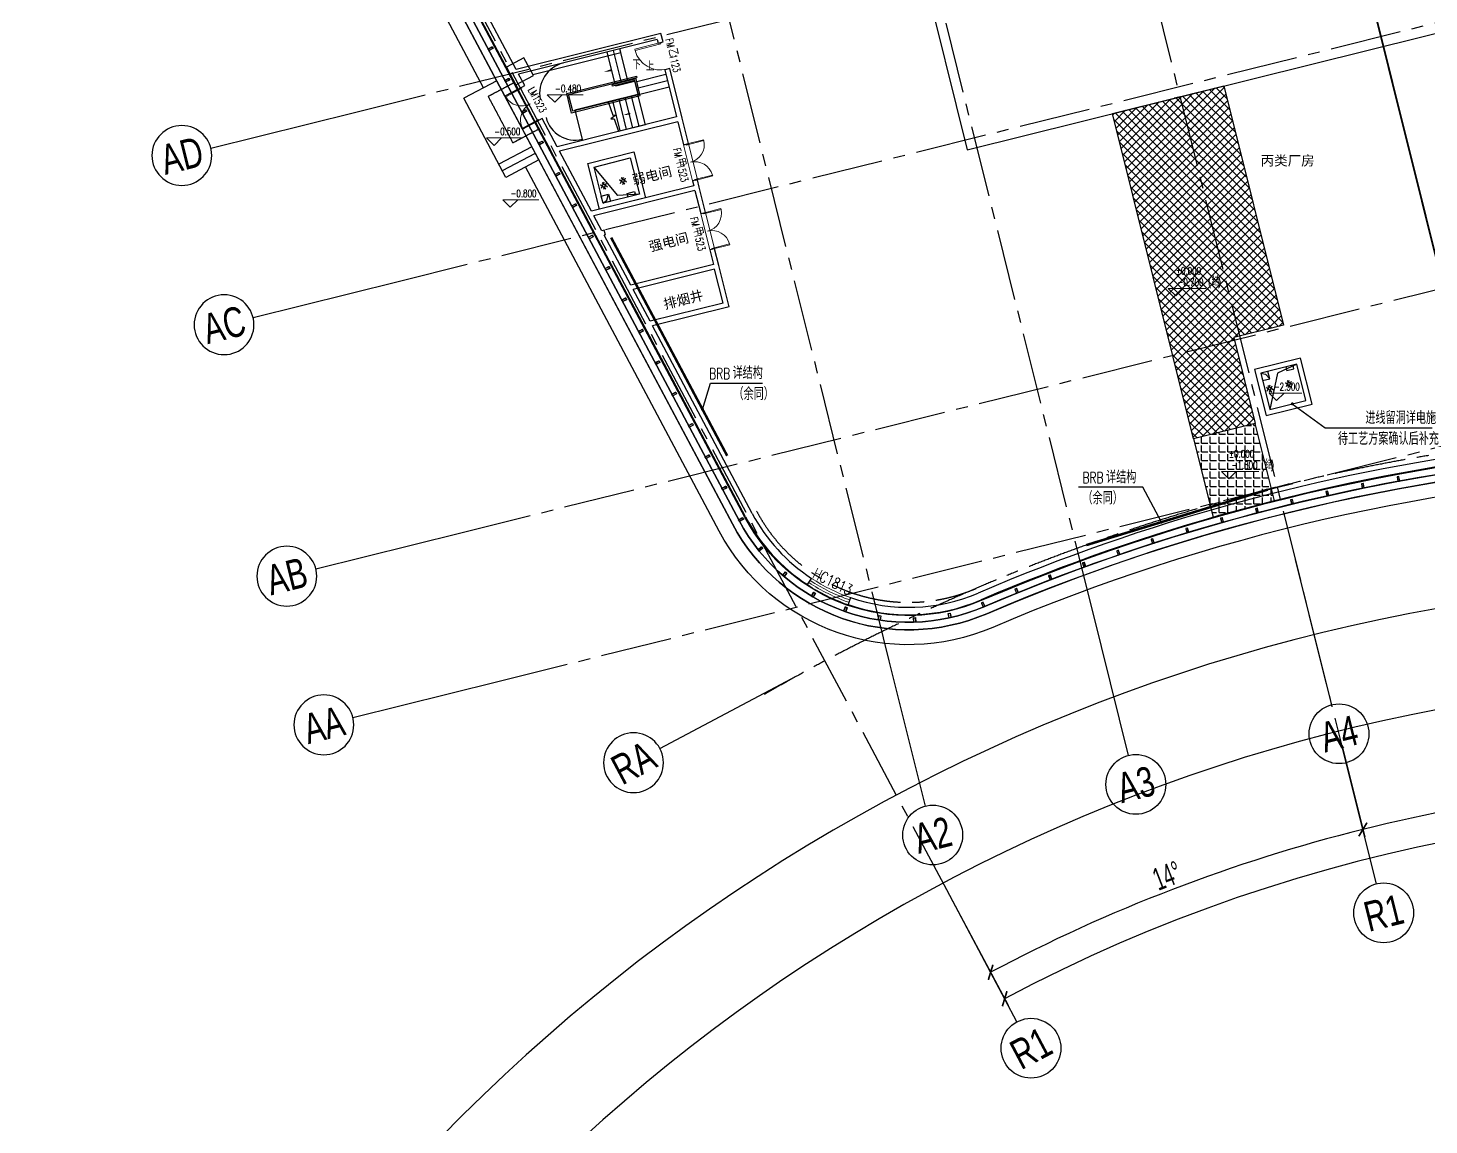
# Model space of a CAD drawing. Extents: x 138868 to 1251000, y -188972 to 132579.
# Drawn here: x 139363 to 195574, y 34710 to 78735 of the extents above; entities that cross this region are included whole.
import ezdxf
from ezdxf.enums import TextEntityAlignment as Align

# ---------------------------------------------------------------- set-up
doc = ezdxf.new("R2010")
doc.units = 0
for name, pattern in [('CENTER2', [28.575, 19.05, -3.175, 3.175, -3.175]), ('DASH', [0.35, 0.25, -0.1]), ('DASHDOT', [1, 0.5, -0.25, 0, -0.25])]:
    doc.linetypes.add(name, pattern=pattern)
doc.layers.get('0').update_dxf_attribs({"color": 8})
doc.layers.get('Defpoints').update_dxf_attribs({"color": 8})
for name, color, linetype in [('#幕墙线-平面', 8, 'Continuous'), ('#标注', 8, 'Continuous'), ('#轴线', 8, 'CENTER2'), ('A-FLOR', 8, 'Continuous'), ('A-FLOR-GRND', 8, 'Continuous'), ('A-FLOR-OVHD', 8, 'DASH'), ('A-FLOR-RAIL', 8, 'Continuous'), ('A-ROAD', 8, 'Continuous'), ('A-SECT-2', 8, 'Continuous'), ('A-THERMAL', 8, 'Continuous'), ('CURTWALL', 8, 'Continuous'), ('DIM_LEAD', 8, 'Continuous'), ('DIM_SYMB', 8, 'Continuous'), ('E-EQPM-DIMS', 8, 'Continuous'), ('E-电缆排管', 8, 'Continuous'), ('EQUIP-箱柜', 8, 'Continuous'), ('PUB_HATCH', 8, 'Continuous'), ('STAIR', 8, 'Continuous'), ('WINDOW_TEXT', 8, 'Continuous'), ('建-填充', 8, 'Continuous'), ('数据中心轮廓线', 8, 'Continuous')]:
    doc.layers.add(name, color=color, linetype=linetype)
for name, color, linetype, lineweight in [('A-WALL', 8, 'Continuous', 50), ('DIM_ELEV', 8, 'Continuous', 5), ('DOOR_FIRE', 8, 'Continuous', 13), ('DOOR_FIRE_TEXT', 8, 'Continuous', 9), ('DOTE', 8, 'DASHDOT', 5), ('PUB_TEXT', 8, 'Continuous', 5), ('WALL', 8, 'Continuous', 30), ('WINDOW', 8, 'Continuous', 13), ('阻尼器布置', 8, 'Continuous', 9)]:
    doc.layers.add(name, color=color, linetype=linetype, lineweight=lineweight)
doc.styles.add('_TCH_DIM', font='SIMPLEX', dxfattribs={"bigfont": 'GBCBIG'})
doc.styles.add('_TCH_WINDOW', font='SIMPLEX', dxfattribs={"height": 3.5, "bigfont": 'GBCBIG'})
doc.styles.add('JHZX', font='jrs.shx', dxfattribs={"width": 0.6, "bigfont": 'jhz.shx'})
doc.styles.get("Standard").update_dxf_attribs({"font": 'arial.ttf'})
doc.dimstyles.new('JZBZ-300', dxfattribs={"dimscale": 300, "dimtxt": 3, "dimasz": 1.5, "dimexe": 1, "dimexo": 1, "dimgap": 0.5, "dimtad": 1, "dimdec": 0, "dimdsep": 46, "dimtxsty": 'JHZX', "dimblk1": 'ARCHTICK', "dimblk2": 'ARCHTICK', "dimsah": 1, "dimcen": 0, "dimclrd": 1, "dimclre": 1, "dimclrt": 2, "dimadec": 1, "dimazin": 2, "dimtfac": 1, "dimtdec": 0, "dimtix": 1, "dimtmove": 0, "dimatfit": 3, "dimfxl": 1, "dimtolj": 1, "dimlwd": -1, "dimlwe": -1, "dimarcsym": 1})

# ---------------------------------------------------------------- blocks, each defined once
blk = doc.blocks.new('E-DK')
at = {"layer": 'E-EQPM-DIMS', "ltscale": 100}
blk.add_lwpolyline([(132905, 58716), (132905, 58866), (133205, 58866), (133205, 58716)], dxfattribs=at)
at = {"layer": 'E-电缆排管'}
for p, q in [((131666, 60416), (133566, 60416)), ((131666, 58516), (131666, 60416)), ((131866, 58716), (131866, 60216)), ((131866, 60216), (133366, 60216)), ((132518, 58875), (131866, 60216)), ((133366, 60216), (133366, 58716)), ((133566, 60416), (133566, 58516)), ((131949, 59479), (132117, 59257)), ((131953, 59320), (132121, 59542)), ((132028, 59539), (132197, 59318)), ((132032, 59260), (132201, 59482)), ((132737, 59479), (132906, 59257)), ((132741, 59320), (132910, 59542)), ((132817, 59539), (132985, 59318)), ((132821, 59260), (132989, 59482)), ((133566, 58516), (131666, 58516)), ((133366, 58716), (131866, 58716)), ((133366, 58716), (132518, 58875))]:
    blk.add_line(p, q, dxfattribs=at)
at = {"layer": 'EQUIP-箱柜'}
blk.add_lwpolyline([(132166, 59016), (132166, 58716), (131866, 58716), (131866, 59016)], close=True, dxfattribs=at)
blk.add_lwpolyline([(131866, 58716), (132047, 58799), (132166, 59016)], dxfattribs=at)
blk = doc.blocks.new('$DorLib2D$00000002')
for p, q in [((-0.5, 0), (-0.5, 0.4875)), ((-0.475, 0.4875), (-0.5, 0.4875)), ((-0.475, 0), (-0.475, 0.4875)), ((0.475, 0), (0.475, 0.4875)), ((0.475, 0.4875), (0.5, 0.4875)), ((0.5, 0), (0.5, 0.4875)), ((-0.5, 0), (-0.475, 0)), ((0.5, 0), (0.475, 0))]:
    blk.add_line(p, q)
for centre, start, end in [((-0.4875, 0), 0, 88.53072), ((0.4875, 0), 91.46928, 180)]:
    blk.add_arc(centre, 0.4875, start, end)
blk = doc.blocks.new('$DorLib2D$00000001')
for p, q in [((0.45, 0.975), (0.5, 0.975)), ((0.45, 0), (0.45, 0.975)), ((0.5, 0), (0.5, 0.975)), ((0.5, 0), (0.45, 0))]:
    blk.add_line(p, q)
blk.add_arc((0.475, 0), 0.975, 91.4693, 180)
blk = doc.blocks.new('A$Cd70d14ae')
at = {"layer": '建-填充'}
h = blk.add_hatch(dxfattribs=at)
h.set_pattern_fill('ANSI37', color=256, scale=150)
h.set_pattern_definition([(45, (-1181910.99, -339208.73), (-168.3798, 168.3798), []), (135, (-1181910.99, -339208.73), (-168.3798, -168.3798), [])])
h.paths.add_polyline_path([(-23455, -31861), (-21466, -31365), (-19071, -40971), (-21060, -41467), (-20201, -44911), (-22675, -45528), (-25929, -32478), (-23455, -31861), (-23212, -31800)])
h = blk.add_hatch(dxfattribs=at)
h.set_pattern_fill('ANGLE', color=256, scale=100)
h.set_pattern_definition([(0, (-1181911, -339208.73), (0, 349.25), [254, -95.25]), (90, (-1181911, -339208.73), (-349.25, 2e-14), [254, -95.25])])
edge = h.paths.add_edge_path()
edge.add_line((-20201, -44911), (-22675, -45528))
edge.add_line((-22675, -45528), (-21889, -48681))
edge.add_arc((0, -124900), 79300, 104.18063, 106.02347, ccw=False)
edge.add_line((-19427, -48016), (-20201, -44911))
at = {"layer": 'A-FLOR'}
for points in [[(-33541, -26749), (-31751, -33929), (-6523, -27639), (-8314, -20459)], [(-23455, -31861), (-21466, -31365), (-19071, -40971), (-21060, -41467), (-20201, -44911), (-22675, -45528), (-25929, -32478), (-23455, -31861), (-23212, -31800)]]:
    blk.add_lwpolyline(points, close=True, dxfattribs=at)
blk.add_lwpolyline([(-20201, -44911), (-22675, -45528), (-21889, -48681, -0.008041), (-19427, -48016), (-20201, -44911)], format="xyb", close=True, dxfattribs=at)
at = {"layer": 'A-FLOR-GRND', "ltscale": 5}
for points in [[(-51165, -31442), (-56439, -21522, -0.367418), (-54058, -10644, -0.360668)], [(-3500, -46878, 0.090134), (-30729, -53099, -0.389733), (-41706, -49231), (-49475, -34621)]]:
    blk.add_lwpolyline(points, format="xyb", dxfattribs=at)
at = {"layer": 'A-FLOR-OVHD'}
blk.add_lwpolyline([(-49918, -31232), (-50977, -31795), (-49991, -33649), (-48932, -33086)], dxfattribs=at)
at = {"layer": 'A-FLOR-RAIL'}
blk.add_lwpolyline([(-49871, -31320), (-49164, -30944), (-49540, -30238), (-50246, -30614)], close=True, dxfattribs=at)
at = {"layer": 'A-ROAD'}
for radius, start, end in [(73700, 93.45364, 152.54902), (69700, 29.1728, 150.8272)]:
    blk.add_arc((0, -124900), radius, start, end, dxfattribs=at)
at = {"layer": 'A-SECT-2'}
blk.add_line((-49184, -30907), (-45658, -30028), dxfattribs=at)
at = {"layer": 'A-THERMAL', "ltscale": 5}
blk.add_lwpolyline([(-2695, -45676, 0.092862), (-31190, -52024, -0.389733), (-40673, -48681), (-55406, -20973, -0.396727), (-52722, -11146)], format="xyb", dxfattribs=at)
at = {"layer": 'A-WALL', "const_width": 75}
blk.add_lwpolyline([(-11155, -45438), (-21900, -2340)], dxfattribs=at)
at = {"layer": 'CURTWALL'}
blk.add_lwpolyline([(-10280, -46572, 0.068581), (-31083, -52272, -0.389733), (-40912, -48808), (-55645, -21100, -0.432463), (-52033, -10475, -0.000619), (-51750, -10347), (-51491, -11385)], format="xyb", dxfattribs=at)
at = {"layer": 'DIM_ELEV'}
for p, q in [((-48304, -32025), (-48604, -31725)), ((-48604, -31725), (-47163, -31725)), ((-48304, -32025), (-48004, -31725)), ((-50741, -33754), (-51041, -33454)), ((-51041, -33454), (-49600, -33454)), ((-50741, -33754), (-50441, -33454)), ((-50091, -36234), (-50391, -35934)), ((-50391, -35934), (-48950, -35934)), ((-50091, -36234), (-49791, -35934)), ((-23390, -39796), (-23690, -39496)), ((-23690, -39496), (-22188, -39496)), ((-23390, -39796), (-23090, -39496)), ((-19341, -43992), (-19641, -43692)), ((-19641, -43692), (-18325, -43692)), ((-19341, -43992), (-19041, -43692)), ((-21259, -47140), (-21559, -46840)), ((-21559, -46840), (-20058, -46840)), ((-21259, -47140), (-20959, -46840))]:
    blk.add_line(p, q, dxfattribs=at)
at = {"layer": 'DIM_LEAD'}
for p, q in [((-42375, -44352), (-42056, -43294)), ((-42056, -43294), (-39970, -43294)), ((-18712, -44128), (-17395, -45093)), ((-17395, -45093), (-13104, -45093)), ((-24705, -47474), (-27289, -47474)), ((-23956, -48871), (-24705, -47474))]:
    blk.add_line(p, q, dxfattribs=at)
at = {"layer": 'DIM_LEAD', "const_width": 60}
for points in [[(-42384, -44381, 1), (-42366, -44324, 1)], [(-18736, -44110, 1), (-18688, -44145, 1)], [(-23942, -48898, 1), (-23970, -48845, 1)]]:
    blk.add_lwpolyline(points, format="xyb", close=True, dxfattribs=at)
at = {"layer": 'DIM_SYMB'}
for points in [[(-45286, -30548, 0, 0, 0), (-46339, -30811, 0, 80, 0), (-46048, -30738, 0, 0, 0)], [(-44518, -30859, 0, 0, 0), (-44184, -32200, 0, 0, 0), (-45566, -32545, 0, 80, 0), (-45275, -32473, 0, 0, 0)]]:
    blk.add_lwpolyline(points, format="xyseb", dxfattribs=at)
at = {"layer": 'DOOR_FIRE'}
for p, q in [((-42581, -35135, 200), (-42944, -33679, 200)), ((-42775, -35183, 200), (-43138, -33728, 200)), ((-42086, -37949, 200), (-42448, -36493, 200)), ((-41892, -37900, 200), (-42254, -36445, 200))]:
    blk.add_line(p, q, dxfattribs=at)
at = {"layer": 'DOTE'}
blk.add_arc((0, -124900), 127950, 43.11527, 122.86793, dxfattribs=at)
at = {"layer": 'STAIR'}
for p, q in [((-45879, -31289), (-46199, -30008)), ((-45627, -31226), (-45947, -29945)), ((-45658, -30028), (-45694, -29882)), ((-45375, -31163), (-45658, -30028)), ((-45018, -31187), (-43844, -30895)), ((-50635, -31160), (-51959, -31865)), ((-47825, -31671), (-45021, -30971)), ((-47752, -31714), (-45006, -31030)), ((-45860, -31366), (-45865, -31347)), ((-45860, -31366), (-45103, -31178)), ((-45608, -31303), (-45613, -31284)), ((-45356, -31240), (-45360, -31221)), ((-45103, -31178), (-44970, -31711)), ((-45096, -31207), (-45077, -31202)), ((-45033, -31459), (-45014, -31454)), ((-45021, -30971), (-45006, -31030)), ((-44956, -31440), (-43781, -31147)), ((-44893, -31692), (-43719, -31399)), ((-50269, -35043), (-51959, -31865)), ((-49602, -33103), (-50307, -31778)), ((-47629, -32457), (-47825, -31671)), ((-47585, -32384), (-47752, -31714)), ((-44873, -31769), (-47629, -32457)), ((-44888, -31711), (-47585, -32384)), ((-44970, -31711), (-46163, -32008)), ((-46163, -32008), (-45977, -32535)), ((-45677, -33176), (-45979, -31963)), ((-45425, -33113), (-45727, -31900)), ((-45172, -33050), (-45475, -31837)), ((-44920, -32987), (-45223, -31774)), ((-44970, -31711), (-44951, -31706)), ((-44668, -32924), (-44970, -31711)), ((-44873, -31769), (-44888, -31711)), ((-45843, -32524), (-46051, -32695)), ((-45977, -32535), (-45843, -32524)), ((-46051, -32695), (-45924, -32685)), ((-45924, -32685), (-45746, -33193)), ((-44668, -32924), (-45746, -33193)), ((-49227, -33809), (-50551, -34513)), ((-49086, -34074), (-50410, -34778)), ((-48945, -34339), (-50269, -35043))]:
    blk.add_line(p, q, dxfattribs=at)
for points in [[(-44888, -31711), (-45045, -31081), (-46006, -31320)], [(-44946, -31726), (-45089, -31153), (-45991, -31378), (-46006, -31320)], [(-46163, -32008), (-47493, -32340), (-47191, -33553)]]:
    blk.add_lwpolyline(points, dxfattribs=at)
for centre, radius, start, end in [((-47662, -31661), 1250, 104, 191.2487), ((-47493, -32340), 1200, 194.4775, 284)]:
    blk.add_arc(centre, radius, start, end, dxfattribs=at)
at = {"layer": 'WALL'}
for p, q in [((-50094, -30901), (-54884, -21892)), ((-49854, -30713), (-54547, -21886)), ((-44045, -29265), (-49854, -30713)), ((-44190, -29507), (-49757, -30895)), ((-44190, -29507), (-44154, -29653)), ((-44154, -29653), (-43960, -29604)), ((-43960, -29604), (-44045, -29265)), ((-50094, -30901), (-49777, -31497)), ((-49512, -31356), (-49757, -30895)), ((-43694, -30672), (-43888, -30720)), ((-43888, -30720), (-43416, -32612)), ((-43198, -32661), (-43694, -30672)), ((-49777, -31497), (-49512, -31356)), ((-48808, -32680), (-49073, -32821)), ((-49073, -32821), (-48448, -33995)), ((-48209, -33807), (-48808, -32680)), ((-43416, -32612), (-48209, -33807)), ((-43368, -32806), (-48112, -33989)), ((-43368, -32806), (-43138, -33728)), ((-42944, -33679), (-43198, -32661)), ((-43138, -33728), (-42944, -33679)), ((-47070, -36588), (-48448, -33995)), ((-46830, -36400), (-48112, -33989)), ((-42727, -35377), (-46830, -36400)), ((-42581, -35135), (-42775, -35183)), ((-42775, -35183), (-42727, -35377)), ((-42508, -35426), (-42581, -35135)), ((-42678, -35571), (-46733, -36582)), ((-42678, -35571), (-42448, -36493)), ((-42254, -36445), (-42508, -35426)), ((-42448, -36493), (-42254, -36445)), ((-46656, -37365), (-47070, -36588)), ((-46417, -37177), (-46733, -36582)), ((-45497, -39546), (-46656, -37365)), ((-46317, -37152), (-46417, -37177)), ((-46269, -37346), (-46320, -37359)), ((-45257, -39358), (-46320, -37359)), ((-46269, -37346), (-46317, -37152)), ((-41892, -37900), (-42086, -37949)), ((-42086, -37949), (-41940, -38531)), ((-41722, -38579), (-41892, -37900)), ((-41940, -38531), (-45257, -39358)), ((-41892, -38725), (-45160, -39540)), ((-41553, -40083), (-41892, -38725)), ((-41311, -40229), (-41722, -38579)), ((-44723, -41001), (-45497, -39546)), ((-44483, -40814), (-45160, -39540)), ((-41553, -40083), (-44483, -40814)), ((-41311, -40229), (-44386, -40996)), ((-40647, -48667), (-44723, -41001)), ((-40382, -48526), (-44386, -40996)), ((-38169, -51382), (-38005, -51132)), ((-36438, -51902), (-36536, -52185))]:
    blk.add_line(p, q, dxfattribs=at)
for centre, radius, start, end in [((0, -124900), 79600, 97.47447, 113.17007), ((0, -124900), 79300, 97.47692, 113.17007), ((-34113, -45193), 7400, 208, 236.7612), ((-34113, -45193), 7100, 208, 236.7612), ((-34113, -45193), 7400, 250.8889, 293.1701), ((-34113, -45193), 7100, 250.8889, 293.1701)]:
    blk.add_arc(centre, radius, start, end, dxfattribs=at)
at = {"layer": 'WINDOW'}
blk.add_line((-49073, -32821), (-49777, -31497), dxfattribs=at)
for radius in [7100, 7400, 7300, 7200]:
    blk.add_arc((-34113, -45193), radius, 236.7612, 250.8889, dxfattribs=at)
at = {"layer": '数据中心轮廓线'}
for p, q in [((-49777, -31497), (-50307, -31778)), ((-49073, -32821), (-49602, -33103))]:
    blk.add_line(p, q, dxfattribs=at)
for points in [[(-50307, -31778), (-55910, -21240, -0.432463), (-52158, -10202, -0.000619), (-51874, -10073, -0.000619)], [(-2676, -46246, 0.092862), (-30965, -52548, -0.389733), (-41177, -48949), (-49602, -33103)]]:
    blk.add_lwpolyline(points, format="xyb", dxfattribs=at)
at = {"layer": '阻尼器布置', "ltscale": 0.5, "const_width": 100}
for points in [[(-41386, -46212), (-46042, -37455)], [(-19699, -47569), (-26974, -49795)]]:
    blk.add_lwpolyline(points, dxfattribs=at)
at = {"layer": 'DOOR_FIRE', "zscale": 200}
for name, p, xscale, yscale, rotation in [('$DorLib2D$00000001', (-43924, -30162), 1100, 1100, 104.0000000000018), ('$DorLib2D$00000002', (-42859, -34431), -1500, 1500, 284.0000000000019), ('$DorLib2D$00000002', (-42170, -37197), -1500, 1500, 284.0000000000005)]:
    blk.add_blockref(name, p, dxfattribs=dict(at, xscale=xscale, yscale=yscale, rotation=rotation))
at = {"layer": 'PUB_HATCH', "rotation": 14.00000000004282}
blk.add_blockref('E-DK', (-160110, -124951), dxfattribs=at)
at = {"layer": 'PUB_HATCH', "xscale": -1, "rotation": 194.0000002432498}
blk.add_blockref('E-DK', (-162135, -17828), dxfattribs=at)
at = {"layer": 'WINDOW'}
ref = blk.add_blockref('$DorLib2D$00000002', (-49292, -32088), dxfattribs=dict(at, xscale=1500, yscale=1500, zscale=1500, rotation=117.9999999999991))
ref.add_attrib('A', 'LM1523', (-49393, -31513), dxfattribs={"layer": 'WINDOW_TEXT', "height": 297.5, "rotation": 298, "style": '_TCH_WINDOW', "width": 0.705882})
at = {"layer": 'DOOR_FIRE_TEXT', "style": '_TCH_WINDOW', "width": 0.705882}
for s, p in [('FM', (-43871, -29500)), ('1123', (-43710, -30146)), ('FM', (-43563, -33903)), ('1523', (-43402, -34549)), ('FM', (-42874, -36668)), ('1523', (-42713, -37314))]:
    blk.add_text(s, height=297.5, rotation=284, dxfattribs=at).set_placement(p)
at = {"layer": 'DOOR_FIRE_TEXT', "style": '_TCH_WINDOW'}
for s, p in [('乙', (-43769, -29908)), ('甲', (-43461, -34311)), ('甲', (-42772, -37076))]:
    blk.add_text(s, height=338, rotation=284, dxfattribs=at).set_placement(p)
at = {"layer": 'PUB_TEXT', "style": '_TCH_DIM'}
for s, height, p in [('下', 338, (-45184, -30698)), ('上', 338, (-44648, -30757)), ('结', 338, (-21948, -39391)), ('详结构', 506.4, (-41171, -43136)), ('（余同）', 506.4, (-41135, -43976)), ('进线留洞详电施', 506.4, (-15780, -44936)), ('待工艺方案确认后补充', 506.4, (-16881, -45776)), ('结', 338, (-19818, -46735)), ('详结构', 506.4, (-26186, -47317)), ('（余同）', 506.4, (-27131, -48157))]:
    blk.add_text(s, height=height, dxfattribs=at).set_placement(p)
at = {"layer": 'PUB_TEXT', "style": '_TCH_DIM', "width": 0.705882}
for s, height, p in [('-0.480', 297.5, (-48293, -31620)), ('-0.500', 297.5, (-50730, -33349)), ('-0.800', 297.5, (-50080, -35829)), ('%%P0.000', 297.5, (-23378, -38936)), ('-0.700', 297.5, (-23318, -39391)), ('(', 298, (-22088, -39391)), (')', 298, (-21702, -39391)), ('BRB', 446.2, (-42116, -43136)), ('-2.500', 297.5, (-19455, -43587)), ('%%P0.000', 297.5, (-21248, -46280)), ('-1.800', 297.5, (-21148, -46735)), ('(', 298, (-19958, -46735)), (')', 298, (-19572, -46735)), ('BRB', 446.2, (-27131, -47317))]:
    blk.add_text(s, height=height, dxfattribs=at).set_placement(p)
at = {"layer": 'PUB_TEXT'}
for s, rotation, p in [('丙类厂房', 360, (-19980, -34563)), ('弱电间', 13.8744, (-45145, -35354)), ('强电间', 13.8744, (-44470, -38019)), ('排烟井', 13.8744, (-43889, -40328))]:
    blk.add_text(s, height=396.5, rotation=rotation, dxfattribs=at).set_placement(p)
at = {"layer": 'WINDOW_TEXT', "style": '_TCH_WINDOW', "width": 0.705882}
blk.add_text('HC1813', height=446.2, rotation=333.825, dxfattribs=at).set_placement((-37995, -51093))
blk = doc.blocks.new('*U3166')
blk.add_line((0, -20), (0, 0))
blk.add_circle((0, -24), 4)
at = {"style": 'JHZX', "width": 0.75}
blk.add_attdef('AXES', text='', height=4, dxfattribs=at).set_placement((0, -24), align=Align.MIDDLE_CENTER)
blk = doc.blocks.new('*U3167')
blk.add_line((20, 0), (0, 0))
blk.add_circle((24, 0), 4)
at = {"style": 'JHZX', "width": 0.75}
blk.add_attdef('AXES', text='', height=4, dxfattribs=at).set_placement((24, 0), align=Align.MIDDLE_CENTER)
blk = doc.blocks.new('_ARCHTICK')
at = {"color": 0, "linetype": 'ByBlock', "const_width": 0.15}
blk.add_lwpolyline([(-0.5, -0.5), (0.5, 0.5)], dxfattribs=at)
blk = doc.blocks.new('*D3274')
at = {"layer": '#标注', "ltscale": 300, "transparency": 16777216}
for p, q in [((176365, 43883), (178689, 39512)), ((255922, 33409), (252546, 29789))]:
    blk.add_line(p, q, dxfattribs=at)
blk.add_arc((208802, -17122), 64442, 47, 118, dxfattribs=at)
at = {"layer": 'Defpoints', "color": 0, "ltscale": 300, "transparency": 16777216}
for p in [(176225, 44147), (230136, 43686), (256127, 33628), (208802, -17122)]:
    blk.add_point(p, dxfattribs=at)
at = {"layer": '#标注', "ltscale": 300, "transparency": 16777216, "xscale": 450, "yscale": 450, "zscale": 450}
for p, rotation in [((178549, 39777), 207.9999999999994), ((252751, 30008), 316.9999999936651)]:
    blk.add_blockref('_ARCHTICK', p, dxfattribs=dict(at, rotation=rotation))
at = {"layer": '#标注', "ltscale": 300, "transparency": 16777216, "insert": (217292, 47363), "char_height": 900, "attachment_point": 5, "rotation": 352.5, "style": 'JHZX'}
blk.add_mtext('\\A1;71°', dxfattribs=at)
blk = doc.blocks.new('*D3278')
at = {"layer": '#标注', "ltscale": 300, "transparency": 16777216}
for p, q in [((208802, 51970), (208802, 48220)), ((192087, 49918), (192994, 46279))]:
    blk.add_line(p, q, dxfattribs=at)
blk.add_arc((208802, -17122), 65642, 90, 104, dxfattribs=at)
at = {"layer": 'Defpoints', "color": 0, "ltscale": 300, "transparency": 16777216}
for p in [(208802, 52270), (192015, 50209), (203461, 48302), (208802, -17122)]:
    blk.add_point(p, dxfattribs=at)
at = {"layer": '#标注', "ltscale": 300, "transparency": 16777216, "xscale": 450, "yscale": 450, "zscale": 450}
for p, rotation in [((208802, 48520), 359.9999999999997), ((192922, 46570), 194.0000000000007)]:
    blk.add_blockref('_ARCHTICK', p, dxfattribs=dict(at, rotation=rotation))
at = {"layer": '#标注', "ltscale": 300, "transparency": 16777216, "insert": (200729, 48626), "char_height": 900, "attachment_point": 5, "rotation": 7, "style": 'JHZX'}
blk.add_mtext('\\A1;14°', dxfattribs=at)
blk = doc.blocks.new('*D3279')
at = {"layer": '#标注', "ltscale": 300, "transparency": 16777216}
for p, q in [((192087, 49918), (192994, 46279)), ((176365, 43883), (178126, 40572))]:
    blk.add_line(p, q, dxfattribs=at)
blk.add_arc((208802, -17122), 65642, 104, 118, dxfattribs=at)
at = {"layer": 'Defpoints', "color": 0, "ltscale": 300, "transparency": 16777216}
for p in [(192015, 50209), (187793, 45067), (176225, 44147), (208802, -17122)]:
    blk.add_point(p, dxfattribs=at)
at = {"layer": '#标注', "ltscale": 300, "transparency": 16777216, "xscale": 450, "yscale": 450, "zscale": 450}
for p, rotation in [((192922, 46570), 14.00000000000072), ((177985, 40836), 207.9999999999995)]:
    blk.add_blockref('_ARCHTICK', p, dxfattribs=dict(at, rotation=rotation))
at = {"layer": '#标注', "ltscale": 300, "transparency": 16777216, "insert": (185063, 44720), "char_height": 900, "attachment_point": 5, "rotation": 21, "style": 'JHZX'}
blk.add_mtext('\\A1;14°', dxfattribs=at)
blk = doc.blocks.new('*D3280')
at = {"layer": '#标注', "ltscale": 300, "transparency": 16777216}
for p, q in [((146691, 99692), (145494, 101944)), ((299030, 79636), (300769, 81501))]:
    blk.add_line(p, q, dxfattribs=at)
blk.add_arc((208802, -17122), 134550, 47, 118, dxfattribs=at)
at = {"layer": 'Defpoints', "color": 0, "ltscale": 300, "transparency": 16777216}
for p in [(253347, 109841), (146832, 99427), (298826, 79417), (208802, -17122)]:
    blk.add_point(p, dxfattribs=at)
at = {"layer": '#标注', "ltscale": 300, "transparency": 16777216, "xscale": 450, "yscale": 450, "zscale": 450}
for p, rotation in [((145635, 101679), 207.9999999999996), ((300565, 81282), 316.9999999936651)]:
    blk.add_blockref('_ARCHTICK', p, dxfattribs=dict(at, rotation=rotation))
at = {"layer": '#标注', "ltscale": 300, "transparency": 16777216, "insert": (226443, 116872), "char_height": 900, "attachment_point": 5, "rotation": 352.5, "style": 'JHZX'}
blk.add_mtext('\\A1;71°', dxfattribs=at)
blk = doc.blocks.new('*D3284')
at = {"layer": '#标注', "ltscale": 300, "transparency": 16777216}
for p, q in [((208802, 115178), (208802, 116528)), ((176796, 111249), (176469, 112558))]:
    blk.add_line(p, q, dxfattribs=at)
blk.add_arc((208802, -17122), 133350, 90, 104, dxfattribs=at)
at = {"layer": 'Defpoints', "color": 0, "ltscale": 300, "transparency": 16777216}
for p in [(197953, 115786), (208802, 114878), (176868, 110957), (208802, -17122)]:
    blk.add_point(p, dxfattribs=at)
at = {"layer": '#标注', "ltscale": 300, "transparency": 16777216, "xscale": 450, "yscale": 450, "zscale": 450}
for p, rotation in [((208802, 116228), 359.9999999999997), ((176542, 112267), 194.0000000000007)]:
    blk.add_blockref('_ARCHTICK', p, dxfattribs=dict(at, rotation=rotation))
at = {"layer": '#标注', "ltscale": 300, "transparency": 16777216, "insert": (192478, 115830), "char_height": 900, "attachment_point": 5, "rotation": 7, "style": 'JHZX'}
blk.add_mtext('\\A1;14°', dxfattribs=at)
blk = doc.blocks.new('*D3285')
at = {"layer": '#标注', "ltscale": 300, "transparency": 16777216}
for p, q in [((176796, 111249), (176469, 112558)), ((146691, 99692), (146057, 100884))]:
    blk.add_line(p, q, dxfattribs=at)
blk.add_arc((208802, -17122), 133350, 104, 118, dxfattribs=at)
at = {"layer": 'Defpoints', "color": 0, "ltscale": 300, "transparency": 16777216}
for p in [(176868, 110957), (166122, 109214), (146832, 99427), (208802, -17122)]:
    blk.add_point(p, dxfattribs=at)
at = {"layer": '#标注', "ltscale": 300, "transparency": 16777216, "xscale": 450, "yscale": 450, "zscale": 450}
for p, rotation in [((176542, 112267), 14.00000000000064), ((146198, 100619), 207.9999999999995)]:
    blk.add_blockref('_ARCHTICK', p, dxfattribs=dict(at, rotation=rotation))
at = {"layer": '#标注', "ltscale": 300, "transparency": 16777216, "insert": (160799, 107932), "char_height": 900, "attachment_point": 5, "rotation": 21, "style": 'JHZX'}
blk.add_mtext('\\A1;14°', dxfattribs=at)
blk = doc.blocks.new('LZ')
at = {"layer": '#幕墙线-平面', "ltscale": 250}
for points in [[(-33, 0, -0.414214), (-40, 7), (-40, 172, -0.414214), (-33, 180), (32, 180, -0.414214), (40, 172), (40, 7, -0.414214), (32, 0)], [(-33, 6, -0.414214), (-34, 7), (-34, 172, -0.414214), (-33, 174), (32, 174, -0.414214), (34, 172), (34, 7, -0.414214), (32, 6)]]:
    blk.add_lwpolyline(points, format="xyb", close=True, dxfattribs=at)

msp = doc.modelspace()

# ---------------------------------------------------------------- linework, layer by layer
at = {"layer": '#幕墙线-平面', "ltscale": 500}
msp.add_lwpolyline([(156928.4, 97704.9, 0.0006187), (156644.4, 97576.2, 0.4324632), (152892.4, 86538), (167625.3, 58829.5, 0.3897333), (177836.5, 55230.5, -0.2739153), (257366.8, 44807, 0.3894), (268154.3, 45646.2), (289558.2, 68599.1, 0.4327153), (288785.7, 80236.5, 0.0656468), (260815, 97641.9, 0.0656468)], format="xyb", dxfattribs=at)
at = {"layer": '#幕墙线-平面'}
msp.add_lwpolyline([(157051.9, 97431.5, 0.0006187), (156768.6, 97303.1, 0.4324632), (153157.3, 86678.9), (167890.2, 58970.3, 0.3897333), (177718.5, 55506.3, -0.2739153), (257551.9, 45043.1, 0.3894), (267934.9, 45850.8), (289338.8, 68803.7, 0.4327153), (288595.3, 80004.7)], format="xyb", dxfattribs=at)
at = {"layer": '#轴线', "ltscale": 150}
for p, q in [((198372.9, 59429.3), (186470.3, 107167.8)), ((192501, 48258), (178319.8, 105135.7)), ((182071.9, 55365), (170169.3, 103103.5)), ((173921.4, 53332.8), (162018.9, 101071.4)), ((176224.6, 44147.5), (146831.7, 99427.5)), ((152522.4, 75360.3), (203104.7, 87971.8)), ((154215.9, 68568.2), (204798.2, 81179.8)), ((156731.9, 58477.1), (207314.2, 71088.7)), ((158219.7, 52509.8), (208802, 65121.4))]:
    msp.add_line(p, q, dxfattribs=at)
for centre, radius, start, end in [((208802, -17121.6), 124900, 45.623668, 118.956278), ((208802, -17121.6), 79800, 44.845516, 120), ((174688.9, 62585.3), 6900, 208, 293.17007)]:
    msp.add_arc(centre, radius, start, end, dxfattribs=at)

# ---------------------------------------------------------------- block references
at = {"layer": '#幕墙线-平面', "ltscale": 300}
msp.add_blockref('A$Cd70d14ae', (208802, 107778.4), dxfattribs=at)
for p, rotation in [((157846.1, 77860.5), 297.9999999999995), ((158515.7, 76601.1), 297.9999999999995), ((159185.4, 75341.6), 297.9999999999995), ((159855.1, 74082.1), 297.9999999999995), ((160524.8, 72822.6), 297.9999999999995), ((161194.4, 71563.1), 297.9999999999995), ((161864.1, 70303.7), 297.9999999999995), ((162533.8, 69044.2), 297.9999999999995), ((163203.5, 67784.7), 297.9999999999995), ((163873.1, 66525.2), 297.9999999999995), ((164542.8, 65265.8), 297.9999999999995), ((165212.5, 64006.3), 297.9999999999995), ((165882.2, 62746.8), 297.9999999999995), ((166551.9, 61487.3), 297.9999999999995), ((167221.5, 60227.8), 297.9999999999995), ((167891.3, 58968.2), 297.9999999999995), ((168676.4, 57774.8), 308.6629127655946), ((169668.6, 56746.8), 319.3091724330638), ((170833.7, 55919.9), 329.955432100533), ((172131.4, 55322.4), 340.6016917680022), ((173517.2, 54974.9), 351.2479514354714), ((176360.7, 55069), 12.54047077040983), ((174943.4, 54889.5), 1.894211102940666)]:
    msp.add_blockref('LZ', p, dxfattribs=dict(at, rotation=rotation))
for p, xscale, rotation in [((194362, 60547.5), -0.9999999999999998, 10.53184663152561), ((191517, 59964.3), -1, 12.63821715391723), ((192936.8, 60268.9), -1, 11.58503189272138), ((190103, 59633.5), -1, 13.691402415113), ((187294.6, 58894.4), -1, 15.79777293750453), ((188695.4, 59276.9), -1, 14.74458767630884), ((185901, 58486.2), -0.9999999999999999, 16.85095819870038), ((184515.1, 58052.5), -1, 17.90414345989623), ((183137.5, 57593.4), -1, 18.957328721092), ((180408.7, 56599.6), -1, 21.06369924348362), ((181768.5, 57109.1), -1, 20.01051398228768), ((179058.5, 56065.3), -1, 22.11688450467939), ((177720.6, 55507.2), -1, 22.11688450467939)]:
    msp.add_blockref('LZ', p, dxfattribs=dict(at, xscale=xscale, rotation=rotation))
at = {"layer": '#标注'}
ref = msp.add_blockref('*U3167', (152522.4, 75360.2), dxfattribs=dict(at, xscale=-300, yscale=300, rotation=13.99999999999987))
ref.add_attrib('AXES', 'AD', dxfattribs={"layer": '0', "height": 1200, "rotation": 14, "style": 'JHZX', "width": 0.75}).set_placement((145536.3, 73618.4), align=Align.MIDDLE_CENTER)
ref = msp.add_blockref('*U3167', (154215.9, 68568.2), dxfattribs=dict(at, xscale=-300, yscale=300, rotation=13.99999999999987))
ref.add_attrib('AXES', 'AC', dxfattribs={"layer": '0', "height": 1200, "rotation": 14, "style": 'JHZX', "width": 0.75}).set_placement((147229.8, 66826.3), align=Align.MIDDLE_CENTER)
ref = msp.add_blockref('*U3167', (156731.9, 58477.1), dxfattribs=dict(at, xscale=-300, yscale=300, rotation=13.99999999999987))
ref.add_attrib('AXES', 'AB', dxfattribs={"layer": '0', "height": 1200, "rotation": 14, "style": 'JHZX', "width": 0.75}).set_placement((149745.7, 56735.3), align=Align.MIDDLE_CENTER)
at = {"layer": '#标注', "xscale": 300, "yscale": 300, "zscale": 300}
for p, rotation, values in [((190222.4, 57397.1), 13.99999999999981, {'AXES': 'A4'}), ((182071.9, 55365), 13.99999999999981, {'AXES': 'A3'}), ((173921.4, 53332.8), 13.99999999999981, {'AXES': 'A2'}), ((192014.7, 50208.7), 13.99999999999981, {'AXES': 'R1'}), ((176224.6, 44147.5), 27.99999999999469, {'AXES': 'R1'})]:
    msp.add_blockref('*U3166', p, dxfattribs=dict(at, rotation=rotation)).add_auto_attribs(values)
at = {"layer": '#标注'}
ref = msp.add_blockref('*U3167', (158219.7, 52509.8), dxfattribs=dict(at, xscale=-300, yscale=300, rotation=13.99999999999987))
ref.add_attrib('AXES', 'AA', dxfattribs={"layer": '0', "height": 1200, "rotation": 14, "style": 'JHZX', "width": 0.75}).set_placement((151233.6, 50768), align=Align.MIDDLE_CENTER)
ref = msp.add_blockref('*U3167', (170012.8, 52635.1), dxfattribs=dict(at, xscale=-300, yscale=300, rotation=28.05190114980589))
ref.add_attrib('AXES', 'RA', dxfattribs={"layer": '0', "height": 1200, "rotation": 28.0519, "style": 'JHZX', "width": 0.75}).set_placement((163658.7, 49249.1), align=Align.MIDDLE_CENTER)

# ---------------------------------------------------------------- dimensions: what is measured, and where the dimension line sits
at = {"layer": '#标注', "ltscale": 300}
for base, p1, p2, picture, middle in [((253346.6, 109840.9), (298825.8, 79417.1), (146831.7, 99427.5), '*D3280', (226442.6, 116872.2)), ((197952.8, 115786.3), (208802, 114878.4), (176868.3, 110957.4), '*D3284', (192477.6, 115830)), ((166121.7, 109213.7), (176868.3, 110957.4), (146831.7, 99427.5), '*D3285', (160798.6, 107931.5)), ((230136.2, 43686), (256126.9, 33628.1), (176224.6, 44147.5), '*D3274', (217291.6, 47363.5)), ((203461.5, 48302.3), (208802, 52269.9), (192014.7, 50208.7), '*D3278', (200729.2, 48626.2)), ((187792.6, 45066.9), (192014.7, 50208.7), (176224.6, 44147.5), '*D3279', (185063.2, 44720.2))]:
    dim = msp.add_angular_dim_3p(base=base, center=(208802, -17121.6), p1=p1, p2=p2, dimstyle='JZBZ-300', override={"dimclrd": 256, "dimclre": 256, "dimclrt": 256}, dxfattribs=at)
    dim.commit()
    dim.dimension.update_dxf_attribs({"geometry": picture, "text_midpoint": middle})

doc.saveas('drawing.dxf')
